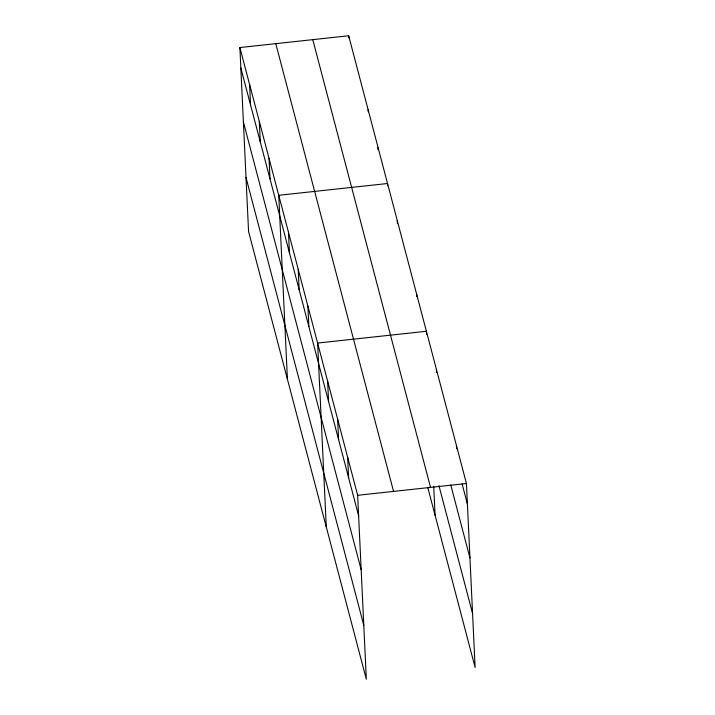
<?xml version="1.0" encoding="UTF-8"?>
<svg xmlns="http://www.w3.org/2000/svg" width="715" height="715" viewBox="0 0 715 715"><rect width="100%" height="100%" fill="white"/><g stroke="black" fill="none" stroke-linecap="round" stroke-linejoin="round"><path stroke-width="1.07" d="M239.882 47.539L357.652 495.298L366.33 679.25L248.561 231.49L239.882 47.539L348.67 35.75L466.439 483.51L475.118 667.461L427.856 487.782M357.652 495.298L466.439 483.51M462.122 483.912L467.404 504.003M450.763 484.993L469.952 557.941M438.93 485.601L472.57 613.524M312.768 39.638L430.546 487.398M275.784 43.651L393.554 491.402M240.848 68.032L358.626 515.783M243.395 121.97L361.164 569.73M246.014 177.552L363.783 625.303M456.429 445.445L456.581 448.68M436.409 369.333L436.561 372.569M426.551 334.504L426.399 331.268L317.612 343.057L326.29 527.009M433.728 486.602L435.078 515.229M416.684 294.33L416.782 296.484M397.254 220.452L397.406 223.688M387.637 185.668L387.53 183.514L278.752 195.293L287.421 379.254M377.869 147.648L377.967 149.801M368.1 109.627L368.207 111.79M348.67 35.75L348.768 37.904M347.642 457.234L348.616 477.727M337.632 419.178L338.597 439.671M327.622 381.113L328.587 401.607M307.897 306.118L308.862 326.612M298.182 269.18L299.147 289.673M288.467 232.241L289.432 252.726M269.037 158.355L270.002 178.848M259.313 121.416L260.287 141.91M249.598 84.477L250.563 104.971"/></g></svg>
